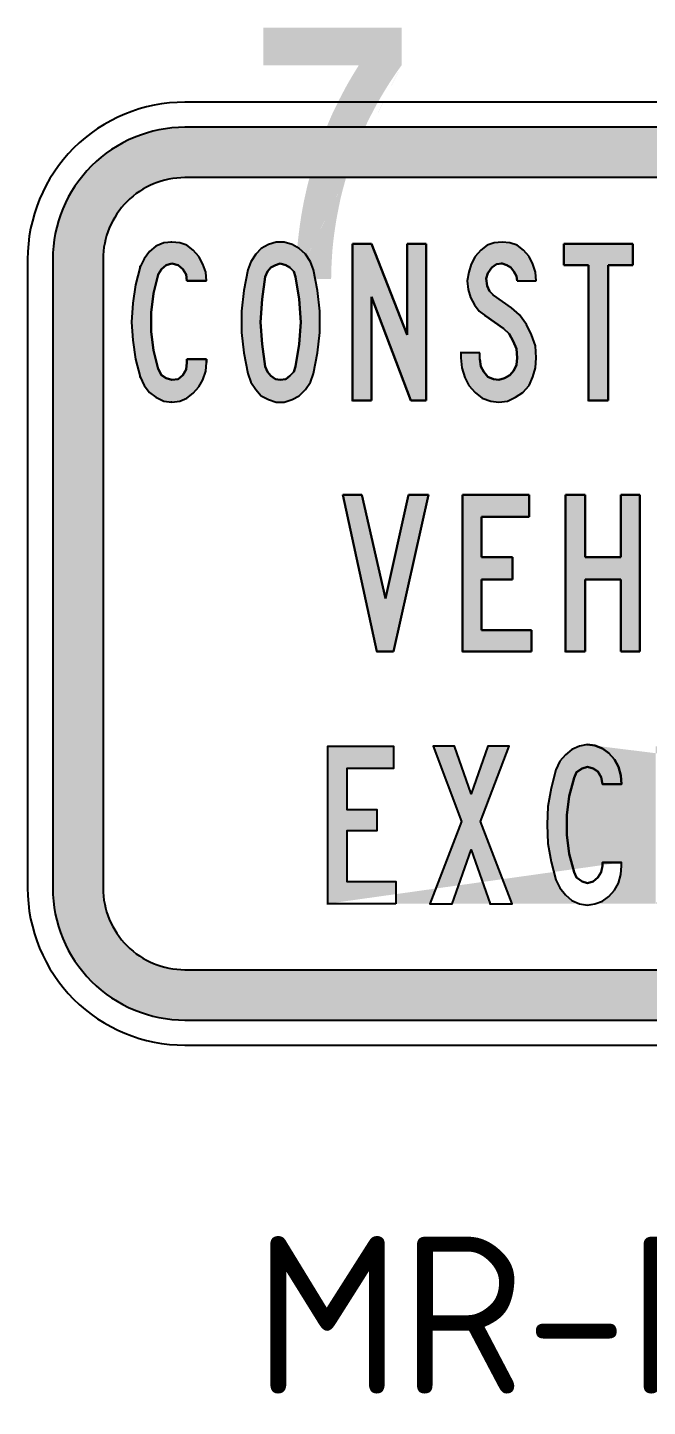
# Model space of a CAD drawing. Extents: x 156 to 1038, y -1303 to 235.
# Drawn here: x 156.4 to 195.8, y 146.8 to 234.6 of the extents above; entities that cross this region are included whole.
import ezdxf

# ---------------------------------------------------------------- set-up
doc = ezdxf.new("R2010")
doc.units = 0
doc.linetypes.add('CENTERX2', pattern=[101.6, 63.5, -12.7, 12.7, -12.7])
doc.layers.get('0').update_dxf_attribs({"linetype": 'CONTINUOUS'})
doc.layers.add('T25', color=1, linetype='CONTINUOUS')
doc.layers.add('TBLK25', color=1, linetype='CONTINUOUS')
doc.styles.add('ISO', font='iso3098b.shx')

msp = doc.modelspace()

# ---------------------------------------------------------------- hatches: boundary and pattern name
at = {"layer": 'T25', "linetype": 'CENTERX2'}
h = msp.add_hatch(color=256, dxfattribs=at)
edge = h.paths.add_edge_path(flags=16)
edge.add_line((166.381, 174.627), (236.381, 174.627))
edge.add_arc((236.381, 179.827), 5.2, 270, 360)
edge.add_line((241.581, 179.827), (241.581, 219.827))
edge.add_arc((236.381, 219.827), 5.2, 0, 90)
edge.add_line((236.381, 225.027), (166.381, 225.027))
edge.add_arc((166.381, 219.827), 5.2, 90, 180)
edge.add_line((161.181, 219.827), (161.181, 179.827))
edge.add_arc((166.381, 179.827), 5.2, 180, 270)
edge = h.paths.add_edge_path()
edge.add_line((166.381, 171.427), (236.381, 171.427))
edge.add_arc((236.381, 179.827), 8.4, 270, 360)
edge.add_line((244.781, 179.827), (244.781, 219.827))
edge.add_arc((236.381, 219.827), 8.4, 0, 90)
edge.add_line((236.381, 228.227), (166.381, 228.227))
edge.add_arc((166.381, 219.827), 8.4, 90, 180)
edge.add_line((157.981, 219.827), (157.981, 179.827))
edge.add_arc((166.381, 179.827), 8.4, 180, 270)
h = msp.add_hatch(color=256, dxfattribs=at)
h.paths.add_polyline_path([(164.238, 216.438), (164.389, 217.647), (164.691, 218.855), (164.892, 219.208), (165.194, 219.46), (165.547, 219.56), (165.95, 219.46), (166.252, 219.208), (166.453, 218.855), (166.504, 218.452), (167.763, 218.452), (167.712, 219.006), (167.511, 219.51), (167.259, 220.013), (166.907, 220.416), (166.504, 220.718), (166.05, 220.87), (165.547, 220.92), (165.043, 220.87), (164.54, 220.668), (164.137, 220.316), (163.784, 219.862), (163.533, 219.359), (163.231, 218.201), (163.079, 217.042), (162.979, 215.834), (163.079, 214.676), (163.231, 213.467), (163.533, 212.359), (163.784, 211.805), (164.137, 211.352), (164.54, 211.05), (165.043, 210.798), (165.547, 210.748), (166.05, 210.798), (166.504, 211), (166.907, 211.302), (167.259, 211.705), (167.511, 212.158), (167.712, 212.712), (167.763, 213.266), (167.763, 213.467), (167.712, 213.467), (166.504, 213.467), (166.504, 213.266), (166.453, 212.812), (166.252, 212.46), (165.95, 212.208), (165.547, 212.158), (165.194, 212.259), (164.892, 212.46), (164.691, 212.863), (164.389, 214.021), (164.238, 215.23)])
h.paths.add_polyline_path([(169.978, 215.179), (170.129, 213.87), (170.381, 212.561), (170.583, 212.007), (170.885, 211.554), (171.237, 211.151), (171.69, 210.899), (172.194, 210.748), (172.698, 210.748), (173.201, 210.899), (173.654, 211.151), (174.057, 211.554), (174.359, 212.007), (174.561, 212.561), (174.813, 213.87), (174.964, 215.179), (174.964, 216.539), (174.813, 217.848), (174.561, 219.157), (174.359, 219.661), (174.057, 220.165), (173.654, 220.517), (173.201, 220.769), (172.698, 220.92), (172.194, 220.92), (171.69, 220.769), (171.237, 220.517), (170.885, 220.165), (170.583, 219.661), (170.381, 219.157), (170.129, 217.848), (169.978, 216.539)])
h.paths.add_polyline_path([(171.187, 215.834), (171.288, 217.294), (171.489, 218.704), (171.64, 219.057), (171.842, 219.308), (172.144, 219.46), (172.446, 219.56), (172.798, 219.46), (173.05, 219.308), (173.302, 219.057), (173.403, 218.704), (173.654, 217.294), (173.755, 215.834), (173.654, 214.424), (173.403, 213.014), (173.302, 212.661), (173.05, 212.41), (172.798, 212.208), (172.446, 212.158), (172.144, 212.208), (171.842, 212.41), (171.64, 212.661), (171.489, 213.014), (171.288, 214.424)], flags=16)
h.paths.add_polyline_path([(178.237, 220.819), (177.028, 220.819), (177.028, 210.849), (178.237, 210.849), (178.237, 217.445), (180.755, 210.849), (181.711, 210.849), (181.711, 220.819), (180.503, 220.819), (180.503, 215.028)])
h.paths.add_polyline_path([(187.502, 213.568), (187.452, 213.115), (187.301, 212.762), (187.049, 212.46), (186.697, 212.259), (186.344, 212.158), (185.992, 212.208), (185.639, 212.359), (185.387, 212.661), (185.186, 213.014), (185.136, 213.467), (185.136, 213.87), (183.927, 213.87), (183.927, 213.568), (183.977, 212.913), (184.179, 212.309), (184.431, 211.805), (184.834, 211.352), (185.287, 211), (185.841, 210.798), (186.344, 210.748), (186.898, 210.798), (187.402, 211.05), (187.855, 211.352), (188.258, 211.805), (188.51, 212.359), (188.661, 212.913), (188.711, 213.568), (188.661, 214.323), (188.409, 215.028), (188.107, 215.683), (187.654, 216.287), (187.15, 216.74), (185.992, 217.546), (185.74, 217.798), (185.589, 218.15), (185.539, 218.603), (185.639, 218.956), (185.891, 219.308), (186.193, 219.51), (186.546, 219.56), (186.848, 219.46), (187.1, 219.308), (187.301, 219.057), (187.452, 218.755), (187.502, 218.452), (188.711, 218.452), (188.661, 219.006), (188.51, 219.51), (188.258, 220.013), (187.905, 220.416), (187.502, 220.718), (187.049, 220.87), (186.546, 220.92), (186.042, 220.87), (185.589, 220.718), (185.186, 220.416), (184.834, 220.013), (184.582, 219.51), (184.431, 219.006), (184.33, 218.452), (184.38, 217.899), (184.531, 217.395), (184.783, 216.942), (185.085, 216.539), (185.488, 216.237), (186.646, 215.431), (186.999, 215.079), (187.251, 214.625), (187.452, 214.122)])
h.paths.add_polyline_path([(193.293, 219.46), (194.855, 219.46), (194.855, 220.819), (190.474, 220.819), (190.474, 219.46), (192.035, 219.46), (192.035, 210.849), (193.293, 210.849)])
h.paths.add_polyline_path([(198.228, 215.23), (199.286, 215.23), (200.545, 210.849), (201.854, 210.849), (200.545, 215.431), (200.897, 215.683), (201.25, 216.035), (201.502, 216.438), (201.703, 217.042), (201.804, 217.697), (201.804, 218.402), (201.703, 219.006), (201.502, 219.661), (201.149, 220.114), (200.746, 220.517), (200.243, 220.769), (199.739, 220.819), (199.689, 220.819), (197.02, 220.819), (197.02, 210.849), (198.228, 210.849)])
h.paths.add_polyline_path([(198.228, 216.64), (198.228, 219.46), (199.739, 219.46), (200.041, 219.359), (200.243, 219.208), (200.444, 218.956), (200.595, 218.352), (200.595, 217.747), (200.444, 217.143), (200.243, 216.891), (200.041, 216.69), (199.739, 216.64)], flags=16)
h.paths.add_polyline_path([(204.271, 212.309), (204.573, 211.805), (204.926, 211.352), (205.429, 211), (205.933, 210.798), (206.487, 210.748), (206.991, 210.798), (207.544, 211), (207.998, 211.352), (208.401, 211.805), (208.703, 212.309), (208.854, 212.913), (208.904, 213.568), (208.904, 220.819), (207.696, 220.819), (207.696, 213.568), (207.645, 213.115), (207.444, 212.712), (207.192, 212.41), (206.839, 212.208), (206.487, 212.158), (206.084, 212.208), (205.732, 212.41), (205.48, 212.712), (205.329, 213.115), (205.228, 213.568), (205.228, 220.819), (204.019, 220.819), (204.019, 213.568), (204.07, 212.913)])
h.paths.add_polyline_path([(211.724, 212.359), (211.976, 211.805), (212.278, 211.352), (212.731, 211.05), (213.184, 210.798), (213.738, 210.748), (214.192, 210.798), (214.695, 211), (215.098, 211.302), (215.45, 211.705), (215.702, 212.158), (215.853, 212.712), (215.904, 213.266), (215.904, 213.467), (215.853, 213.467), (214.695, 213.467), (214.695, 213.266), (214.594, 212.812), (214.393, 212.46), (214.091, 212.208), (213.738, 212.158), (213.335, 212.259), (213.033, 212.46), (212.832, 212.863), (212.58, 214.021), (212.429, 215.23), (212.429, 216.438), (212.58, 217.647), (212.832, 218.855), (213.033, 219.208), (213.335, 219.46), (213.738, 219.56), (214.091, 219.46), (214.393, 219.208), (214.594, 218.855), (214.695, 218.452), (215.904, 218.452), (215.853, 219.006), (215.702, 219.51), (215.45, 220.013), (215.098, 220.416), (214.695, 220.718), (214.192, 220.87), (213.738, 220.92), (213.184, 220.87), (212.731, 220.668), (212.278, 220.316), (211.976, 219.862), (211.724, 219.359), (211.422, 218.201), (211.221, 217.042), (211.17, 215.834), (211.221, 214.676), (211.422, 213.467)])
h.paths.add_polyline_path([(220.889, 219.46), (222.45, 219.46), (222.45, 220.819), (218.119, 220.819), (218.119, 219.46), (219.68, 219.46), (219.68, 210.849), (220.889, 210.849)])
h.paths.add_polyline_path([(224.666, 210.849), (225.874, 210.849), (225.874, 220.819), (224.666, 220.819)])
h.paths.add_polyline_path([(228.09, 215.179), (228.241, 213.87), (228.493, 212.561), (228.694, 212.007), (228.996, 211.554), (229.399, 211.151), (229.853, 210.899), (230.356, 210.748), (230.86, 210.748), (231.363, 210.899), (231.816, 211.151), (232.169, 211.554), (232.471, 212.007), (232.672, 212.561), (232.975, 213.87), (233.075, 215.179), (233.075, 216.539), (232.975, 217.848), (232.672, 219.157), (232.471, 219.661), (232.169, 220.165), (231.816, 220.517), (231.363, 220.769), (230.86, 220.92), (230.356, 220.92), (229.853, 220.769), (229.399, 220.517), (228.996, 220.165), (228.694, 219.661), (228.493, 219.157), (228.241, 217.848), (228.09, 216.539)])
h.paths.add_polyline_path([(229.299, 215.834), (229.399, 217.294), (229.651, 218.704), (229.752, 219.057), (230.004, 219.308), (230.255, 219.46), (230.608, 219.56), (230.91, 219.46), (231.212, 219.308), (231.414, 219.057), (231.565, 218.704), (231.816, 217.294), (231.867, 215.834), (231.816, 214.424), (231.565, 213.014), (231.414, 212.661), (231.212, 212.41), (230.91, 212.208), (230.608, 212.158), (230.255, 212.208), (230.004, 212.41), (229.752, 212.661), (229.651, 213.014), (229.399, 214.424)], flags=16)
h.paths.add_polyline_path([(236.349, 217.445), (238.917, 210.849), (239.874, 210.849), (239.874, 220.819), (238.665, 220.819), (238.665, 215.028), (236.349, 220.819), (235.14, 220.819), (235.14, 210.849), (236.349, 210.849)])
h = msp.add_hatch(color=256, dxfattribs=at)
h.paths.add_polyline_path([(179.143, 198.248), (177.633, 204.845), (176.424, 204.845), (178.589, 194.874), (179.647, 194.874), (181.863, 204.845), (180.604, 204.845)])
h.paths.add_polyline_path([(184.028, 194.874), (188.409, 194.874), (188.409, 196.234), (185.236, 196.234), (185.236, 199.457), (187.2, 199.457), (187.2, 200.866), (185.236, 200.866), (185.236, 203.435), (188.258, 203.435), (188.258, 204.845), (184.028, 204.845)])
h.paths.add_polyline_path([(191.833, 199.457), (194.099, 199.457), (194.099, 194.874), (195.308, 194.874), (195.308, 204.845), (194.099, 204.845), (194.099, 200.866), (191.833, 200.866), (191.833, 204.845), (190.574, 204.845), (190.574, 194.874), (191.833, 194.874)])
h.paths.add_polyline_path([(198.732, 204.845), (197.523, 204.845), (197.523, 194.874), (198.732, 194.874)])
h.paths.add_polyline_path([(201.048, 198.651), (201.25, 197.493), (201.552, 196.334), (201.753, 195.831), (202.106, 195.378), (202.559, 195.025), (203.012, 194.824), (203.566, 194.773), (204.019, 194.824), (204.473, 194.975), (204.926, 195.277), (205.278, 195.68), (205.53, 196.183), (205.681, 196.687), (205.732, 197.241), (205.732, 197.442), (205.681, 197.442), (204.523, 197.442), (204.523, 197.241), (204.422, 196.838), (204.221, 196.485), (203.919, 196.234), (203.566, 196.133), (203.163, 196.234), (202.861, 196.485), (202.66, 196.838), (202.358, 198.047), (202.257, 199.255), (202.257, 200.464), (202.358, 201.672), (202.66, 202.83), (202.861, 203.233), (203.163, 203.485), (203.566, 203.535), (203.919, 203.485), (204.221, 203.233), (204.422, 202.881), (204.523, 202.428), (205.732, 202.428), (205.681, 203.032), (205.53, 203.535), (205.278, 203.989), (204.926, 204.391), (204.473, 204.694), (204.019, 204.895), (203.566, 204.945), (203.012, 204.895), (202.559, 204.694), (202.106, 204.341), (201.753, 203.888), (201.552, 203.334), (201.25, 202.226), (201.048, 201.018), (200.998, 199.859)])
h.paths.add_polyline_path([(207.897, 194.874), (212.278, 194.874), (212.278, 196.234), (209.156, 196.234), (209.156, 204.845), (207.897, 204.845)])
h.paths.add_polyline_path([(215.702, 199.457), (217.616, 199.457), (217.616, 200.866), (215.702, 200.866), (215.702, 203.435), (218.673, 203.435), (218.673, 204.845), (214.494, 204.845), (214.494, 194.874), (218.875, 194.874), (218.875, 196.234), (215.702, 196.234)])
h.paths.add_polyline_path([(223.155, 201.571), (222.853, 201.823), (222.702, 202.176), (222.651, 202.579), (222.803, 202.981), (223.004, 203.284), (223.306, 203.485), (223.659, 203.535), (223.961, 203.485), (224.213, 203.334), (224.414, 203.082), (224.565, 202.78), (224.615, 202.428), (225.874, 202.428), (225.824, 203.032), (225.623, 203.535), (225.371, 203.989), (225.018, 204.391), (224.615, 204.694), (224.162, 204.895), (223.659, 204.945), (223.205, 204.895), (222.702, 204.694), (222.299, 204.391), (221.947, 203.989), (221.695, 203.535), (221.544, 203.032), (221.493, 202.428), (221.544, 201.924), (221.695, 201.42), (221.896, 200.967), (222.249, 200.564), (222.601, 200.262), (223.759, 199.457), (224.112, 199.104), (224.414, 198.651), (224.565, 198.097), (224.615, 197.543), (224.565, 197.14), (224.414, 196.788), (224.162, 196.435), (223.86, 196.234), (223.508, 196.133), (223.105, 196.183), (222.803, 196.385), (222.5, 196.637), (222.349, 197.039), (222.249, 197.442), (222.249, 197.845), (221.04, 197.845), (221.04, 197.543), (221.09, 196.939), (221.292, 196.334), (221.594, 195.78), (221.947, 195.378), (222.45, 195.025), (222.954, 194.824), (223.508, 194.773), (224.011, 194.824), (224.565, 195.025), (225.018, 195.378), (225.371, 195.831), (225.673, 196.334), (225.824, 196.939), (225.874, 197.543), (225.774, 198.298), (225.572, 199.054), (225.22, 199.708), (224.817, 200.262), (224.263, 200.766)])
h = msp.add_hatch(color=256, dxfattribs=at)
h.paths.add_polyline_path([(190.67, 183.208), (190.67, 184.467), (190.821, 185.676), (191.124, 186.834), (191.275, 187.187), (191.627, 187.438), (191.98, 187.539), (192.332, 187.438), (192.634, 187.237), (192.836, 186.885), (192.936, 186.431), (194.145, 186.431), (194.095, 186.985), (193.944, 187.539), (193.692, 187.992), (193.339, 188.395), (192.936, 188.697), (192.433, 188.899), (191.98, 188.949), (191.476, 188.848), (190.973, 188.647), (190.57, 188.294), (190.217, 187.892), (189.965, 187.338), (189.663, 186.18), (189.462, 185.021), (189.411, 183.863), (189.462, 182.655), (189.663, 181.496), (189.965, 180.338), (190.217, 179.835), (190.57, 179.381), (190.973, 179.029), (191.476, 178.827), (191.98, 178.727), (192.433, 178.827), (192.936, 178.978), (193.339, 179.281), (193.692, 179.683), (193.944, 180.137), (194.095, 180.691), (194.145, 181.245), (194.145, 181.446), (194.095, 181.446), (192.936, 181.446), (192.936, 181.245), (192.836, 180.842), (192.634, 180.489), (192.332, 180.237), (191.98, 180.137), (191.627, 180.237), (191.275, 180.489), (191.124, 180.842), (190.821, 182)])
h.paths.add_polyline_path([(179.793, 178.827), (175.463, 178.827), (175.463, 188.848), (179.642, 188.848), (179.642, 187.438), (176.671, 187.438), (176.671, 184.82), (178.585, 184.82), (178.585, 183.46), (176.671, 183.46), (176.671, 180.237), (179.793, 180.237)], flags=17)
h.paths.add_polyline_path([(196.31, 178.827), (196.31, 188.848), (200.49, 188.848), (200.49, 187.438), (197.519, 187.438), (197.519, 184.82), (199.432, 184.82), (199.432, 183.46), (197.519, 183.46), (197.519, 180.237), (200.641, 180.237), (200.641, 178.827)], flags=17)
h.paths.add_polyline_path([(219.092, 184.82), (217.179, 184.82), (217.179, 187.438), (220.15, 187.438), (220.15, 188.848), (215.97, 188.848), (215.97, 178.827), (220.301, 178.827), (220.301, 180.237), (217.179, 180.237), (217.179, 183.46), (219.092, 183.46)])
h.paths.add_polyline_path([(222.42, 178.833), (224.553, 178.833), (224.9, 178.861), (225.239, 178.961), (225.569, 179.117), (225.861, 179.328), (226.127, 179.593), (226.356, 179.904), (226.548, 180.261), (226.676, 180.636), (226.877, 181.423), (227.014, 182.219), (227.106, 183.025), (227.133, 183.839), (227.106, 184.654), (227.014, 185.468), (226.877, 186.264), (226.676, 187.051), (226.548, 187.427), (226.356, 187.774), (226.127, 188.086), (225.861, 188.351), (225.569, 188.571), (225.239, 188.726), (224.9, 188.818), (224.553, 188.854), (222.42, 188.854)])
h.paths.add_polyline_path([(223.619, 180.234), (224.553, 180.234), (224.781, 180.261), (224.992, 180.353), (225.193, 180.49), (225.358, 180.673), (225.486, 180.892), (225.578, 181.14), (225.733, 181.899), (225.843, 182.668), (225.889, 183.455), (225.889, 184.233), (225.843, 185.011), (225.733, 185.789), (225.578, 186.548), (225.486, 186.795), (225.358, 187.015), (225.193, 187.198), (224.992, 187.335), (224.781, 187.418), (224.553, 187.454), (223.619, 187.454)], flags=16)
h.paths.add_polyline_path([(185.786, 178.827), (187.196, 178.827), (185.182, 184.065), (186.994, 188.848), (185.635, 188.848), (184.577, 185.827), (183.52, 188.848), (182.16, 188.848), (183.973, 184.065), (181.959, 178.827), (183.369, 178.827), (184.577, 182.252)], flags=17)
h.paths.add_polyline_path([(207.238, 184.417), (206.936, 183.964), (206.533, 183.561), (206.029, 183.309), (205.526, 183.259), (204.065, 183.259), (204.065, 178.827), (202.806, 178.827), (202.806, 188.848), (205.526, 188.848), (206.029, 188.748), (206.533, 188.496), (206.936, 188.143), (207.238, 187.64), (207.49, 187.036), (207.59, 186.381), (207.59, 185.726), (207.49, 185.072)])
h.paths.add_polyline_path([(205.526, 188.848), (205.475, 188.848)], flags=17)
h.paths.add_polyline_path([(206.231, 185.122), (206.029, 184.87), (205.777, 184.719), (205.526, 184.618), (204.065, 184.618), (204.065, 187.438), (205.526, 187.438), (205.777, 187.388), (206.029, 187.187), (206.231, 186.935), (206.382, 186.331), (206.382, 185.726)], flags=16)
h.paths.add_polyline_path([(205.475, 187.438), (205.526, 187.438)], flags=0)
h.paths.add_polyline_path([(211.266, 178.827), (211.266, 187.438), (209.705, 187.438), (209.705, 188.848), (214.036, 188.848), (214.036, 187.438), (212.475, 187.438), (212.475, 178.827)])
edge = h.paths.add_edge_path()
edge.add_line((175.463, 178.827), (175.412, 178.827))
edge.add_line((196.31, 178.827), (196.26, 178.827))
edge.add_line((207.238, 187.64), (207.187, 187.64))
edge.add_line((202.806, 178.827), (202.756, 178.827))
edge.add_line((206.231, 186.935), (206.18, 186.935))
edge.add_line((204.065, 187.438), (204.015, 187.438))
edge.add_line((191.929, 188.949), (191.98, 188.949))
edge.add_line((191.98, 188.949), (192.433, 188.899))
edge.add_line((192.433, 188.899), (192.936, 188.697))
edge.add_line((192.936, 188.697), (193.339, 188.395))
edge.add_line((193.339, 188.395), (193.692, 187.992))
edge.add_line((193.692, 187.992), (193.944, 187.539))
edge.add_line((193.944, 187.539), (194.095, 186.985))
edge.add_line((194.095, 186.985), (194.145, 186.431))
edge.add_line((194.145, 186.431), (192.936, 186.431))
edge.add_line((192.936, 186.431), (192.836, 186.885))
edge.add_line((192.836, 186.885), (192.634, 187.237))
edge.add_line((192.634, 187.237), (192.332, 187.438))
edge.add_line((192.332, 187.438), (191.98, 187.539))
edge.add_line((191.98, 187.539), (191.627, 187.438))
edge.add_line((191.627, 187.438), (191.275, 187.187))
edge.add_line((191.275, 187.187), (191.124, 186.834))
edge.add_line((191.124, 186.834), (190.821, 185.676))
edge.add_line((190.821, 185.676), (190.67, 184.467))
edge.add_line((190.67, 184.467), (190.67, 183.208))
edge.add_line((190.67, 183.208), (190.821, 182))
edge.add_line((190.821, 182), (191.124, 180.842))
edge.add_line((191.124, 180.842), (191.275, 180.489))
edge.add_line((191.275, 180.489), (191.627, 180.237))
edge.add_line((191.627, 180.237), (191.98, 180.137))
edge.add_line((191.98, 180.137), (192.332, 180.237))
edge.add_line((192.332, 180.237), (192.634, 180.489))
edge.add_line((192.634, 180.489), (192.836, 180.842))
edge.add_line((192.836, 180.842), (192.936, 181.245))
edge.add_line((192.936, 181.245), (192.936, 181.446))
edge.add_line((192.936, 181.446), (194.145, 181.446))
edge.add_line((194.145, 181.446), (194.095, 181.446))
h.paths.add_polyline_path([(197.933, 151.34), (204.84, 151.34), (204.84, 146.84), (197.933, 146.84)], flags=9)
at = {"layer": 'TBLK25', "linetype": 'CENTERX2'}
h = msp.add_hatch(color=256, dxfattribs=at)
h.paths.add_polyline_path([(175.679, 218.574), (175.672, 218.574)], flags=16)
edge = h.paths.add_edge_path()
edge.add_line((175.685, 219.042), (175.679, 218.574))
edge.add_line((173.44, 218.574), (175.679, 218.574))
edge.add_line((173.44, 218.574), (173.447, 219.068))
edge.add_line((173.447, 219.068), (173.466, 219.563))
edge.add_line((173.466, 219.563), (173.492, 220.057))
edge.add_line((173.492, 220.057), (173.525, 220.552))
edge.add_line((173.525, 220.552), (173.571, 221.046))
edge.add_line((173.571, 221.046), (173.629, 221.534))
edge.add_line((173.629, 221.534), (173.694, 222.029))
edge.add_line((173.694, 222.029), (173.766, 222.517))
edge.add_line((173.766, 222.517), (173.85, 223.005))
edge.add_line((173.85, 223.005), (173.941, 223.493))
edge.add_line((173.941, 223.493), (174.046, 223.974))
edge.add_line((174.046, 223.974), (174.156, 224.462))
edge.add_line((174.156, 224.462), (174.28, 224.937))
edge.add_line((174.28, 224.937), (174.41, 225.419))
edge.add_line((174.41, 225.419), (174.547, 225.894))
edge.add_line((174.547, 225.894), (174.696, 226.369))
edge.add_line((174.696, 226.369), (174.852, 226.837))
edge.add_line((174.852, 226.837), (175.021, 227.299))
edge.add_line((175.021, 227.299), (175.197, 227.761))
edge.add_line((175.197, 227.761), (175.386, 228.223))
edge.add_line((175.386, 228.223), (175.575, 228.678))
edge.add_line((175.575, 228.678), (175.776, 229.134))
edge.add_line((175.776, 229.134), (175.991, 229.576))
edge.add_line((175.991, 229.576), (176.212, 230.025))
edge.add_line((176.212, 230.025), (176.44, 230.461))
edge.add_line((176.44, 230.461), (176.674, 230.897))
edge.add_line((176.674, 230.897), (176.921, 231.327))
edge.add_line((176.921, 231.327), (177.175, 231.749))
edge.add_line((177.175, 231.749), (177.435, 232.172))
edge.add_line((177.435, 232.172), (171.365, 232.172))
edge.add_line((171.365, 232.172), (171.365, 234.573))
edge.add_line((171.365, 234.573), (180.155, 234.573))
edge.add_line((180.155, 234.573), (180.155, 232.172))
edge.add_line((180.155, 232.172), (179.882, 231.789))
edge.add_line((179.882, 231.789), (179.622, 231.405))
edge.add_line((179.622, 231.405), (179.361, 231.008))
edge.add_line((179.361, 231.008), (179.114, 230.611))
edge.add_line((179.114, 230.611), (178.873, 230.207))
edge.add_line((178.873, 230.207), (178.639, 229.804))
edge.add_line((178.639, 229.804), (178.411, 229.388))
edge.add_line((178.411, 229.388), (178.197, 228.971))
edge.add_line((178.197, 228.971), (177.988, 228.555))
edge.add_line((177.988, 228.555), (177.787, 228.125))
edge.add_line((177.787, 228.125), (177.598, 227.696))
edge.add_line((177.598, 227.696), (177.416, 227.267))
edge.add_line((177.416, 227.267), (177.24, 226.831))
edge.add_line((177.24, 226.831), (177.078, 226.388))
edge.add_line((177.078, 226.388), (176.921, 225.946))
edge.add_line((176.921, 225.946), (176.778, 225.503))
edge.add_line((176.778, 225.503), (176.635, 225.054))
edge.add_line((176.635, 225.054), (176.511, 224.599))
edge.add_line((176.511, 224.599), (176.388, 224.15))
edge.add_line((176.388, 224.15), (176.277, 223.694))
edge.add_line((176.277, 223.694), (176.18, 223.232))
edge.add_line((176.18, 223.232), (176.089, 222.771))
edge.add_line((176.089, 222.771), (176.004, 222.309))
edge.add_line((176.004, 222.309), (175.932, 221.847))
edge.add_line((175.932, 221.847), (175.867, 221.385))
edge.add_line((175.867, 221.385), (175.809, 220.916))
edge.add_line((175.809, 220.916), (175.763, 220.448))
edge.add_line((175.763, 220.448), (175.731, 219.979))
edge.add_line((175.731, 219.979), (175.705, 219.511))
edge.add_line((175.705, 219.511), (175.685, 219.042))
edge = h.paths.add_edge_path(flags=16)
edge.add_line((180.155, 232.172), (180.149, 232.172))
edge.add_line((173.44, 218.574), (173.434, 218.574))

# ---------------------------------------------------------------- linework, layer by layer
at = {"color": 1}
for p, q in [((164.137, 220.316), (163.784, 219.862)), ((164.54, 220.668), (164.137, 220.316)), ((165.043, 220.87), (164.54, 220.668)), ((165.547, 220.92), (165.043, 220.87)), ((165.547, 220.92), (165.497, 220.92)), ((166.05, 220.87), (165.547, 220.92)), ((166.504, 220.718), (166.05, 220.87)), ((166.907, 220.416), (166.504, 220.718)), ((167.259, 220.013), (166.907, 220.416)), ((171.237, 220.517), (170.885, 220.165)), ((171.69, 220.769), (171.237, 220.517)), ((172.194, 220.92), (171.69, 220.769)), ((172.698, 220.92), (172.194, 220.92)), ((173.201, 220.769), (172.698, 220.92)), ((173.654, 220.517), (173.201, 220.769)), ((174.057, 220.165), (173.654, 220.517)), ((177.028, 210.849), (177.028, 220.819)), ((177.028, 220.819), (178.237, 220.819)), ((178.237, 220.819), (180.503, 215.028)), ((180.503, 215.028), (180.503, 220.819)), ((180.503, 220.819), (181.711, 220.819)), ((181.711, 220.819), (181.711, 210.849)), ((185.186, 220.416), (184.834, 220.013)), ((185.589, 220.718), (185.186, 220.416)), ((186.042, 220.87), (185.589, 220.718)), ((186.546, 220.92), (186.042, 220.87)), ((187.049, 220.87), (186.546, 220.92)), ((187.502, 220.718), (187.049, 220.87)), ((187.905, 220.416), (187.502, 220.718)), ((188.258, 220.013), (187.905, 220.416)), ((190.474, 219.46), (190.474, 220.819)), ((190.474, 220.819), (194.855, 220.819)), ((194.855, 220.819), (194.855, 219.46)), ((163.533, 219.359), (163.231, 218.201)), ((163.533, 219.359), (163.482, 219.359)), ((163.784, 219.862), (163.533, 219.359)), ((165.194, 219.46), (164.892, 219.208)), ((165.547, 219.56), (165.194, 219.46)), ((165.95, 219.46), (165.547, 219.56)), ((166.252, 219.208), (165.95, 219.46)), ((167.511, 219.51), (167.259, 220.013)), ((167.712, 219.006), (167.511, 219.51)), ((170.583, 219.661), (170.381, 219.157)), ((170.885, 220.165), (170.583, 219.661)), ((172.144, 219.46), (171.842, 219.308)), ((172.446, 219.56), (172.144, 219.46)), ((172.798, 219.46), (172.446, 219.56)), ((173.05, 219.308), (172.798, 219.46)), ((174.359, 219.661), (174.057, 220.165)), ((174.561, 219.157), (174.359, 219.661)), ((184.582, 219.51), (184.431, 219.006)), ((184.834, 220.013), (184.582, 219.51)), ((186.193, 219.51), (185.891, 219.308)), ((186.546, 219.56), (186.193, 219.51)), ((186.546, 219.56), (186.495, 219.56)), ((186.848, 219.46), (186.546, 219.56)), ((187.1, 219.308), (186.848, 219.46)), ((188.51, 219.51), (188.258, 220.013)), ((188.661, 219.006), (188.51, 219.51)), ((192.035, 219.46), (190.474, 219.46)), ((192.035, 210.849), (192.035, 219.46)), ((194.855, 219.46), (193.293, 219.46)), ((193.293, 219.46), (193.293, 210.849)), ((164.691, 218.855), (164.389, 217.647)), ((164.892, 219.208), (164.691, 218.855)), ((166.453, 218.855), (166.252, 219.208)), ((166.504, 218.452), (166.453, 218.855)), ((167.763, 218.452), (167.712, 219.006)), ((170.381, 219.157), (170.129, 217.848)), ((171.489, 218.704), (171.288, 217.294)), ((171.64, 219.057), (171.489, 218.704)), ((171.842, 219.308), (171.64, 219.057)), ((173.302, 219.057), (173.05, 219.308)), ((173.403, 218.704), (173.302, 219.057)), ((173.654, 217.294), (173.403, 218.704)), ((174.813, 217.848), (174.561, 219.157)), ((184.431, 219.006), (184.33, 218.452)), ((185.639, 218.956), (185.539, 218.603)), ((185.539, 218.603), (185.589, 218.15)), ((185.891, 219.308), (185.639, 218.956)), ((187.301, 219.057), (187.1, 219.308)), ((187.452, 218.755), (187.301, 219.057)), ((187.502, 218.452), (187.452, 218.755)), ((188.711, 218.452), (188.661, 219.006)), ((163.231, 218.201), (163.079, 217.042)), ((164.389, 217.647), (164.238, 216.438)), ((167.763, 218.452), (166.504, 218.452)), ((170.129, 217.848), (169.978, 216.539)), ((174.964, 216.539), (174.813, 217.848)), ((184.33, 218.452), (184.38, 217.899)), ((184.38, 217.899), (184.531, 217.395)), ((185.589, 218.15), (185.74, 217.798)), ((185.74, 217.798), (185.992, 217.546)), ((187.502, 218.452), (188.711, 218.452)), ((163.079, 217.042), (162.979, 215.834)), ((171.288, 217.294), (171.187, 215.834)), ((173.755, 215.834), (173.654, 217.294)), ((180.755, 210.849), (178.237, 217.445)), ((178.237, 217.445), (178.237, 210.849)), ((184.531, 217.395), (184.783, 216.942)), ((184.783, 216.942), (185.085, 216.539)), ((185.992, 217.546), (185.941, 217.546)), ((185.992, 217.546), (185.941, 217.546)), ((187.15, 216.74), (185.992, 217.546)), ((187.654, 216.287), (187.15, 216.74)), ((162.979, 215.834), (163.079, 214.676)), ((164.238, 216.438), (164.238, 215.23)), ((169.978, 216.539), (169.978, 215.179)), ((171.187, 215.834), (171.288, 214.424)), ((173.654, 214.424), (173.755, 215.834)), ((174.964, 215.179), (174.964, 216.539)), ((185.085, 216.539), (185.488, 216.237)), ((185.488, 216.237), (185.438, 216.237)), ((185.488, 216.237), (185.438, 216.237)), ((186.646, 215.431), (185.488, 216.237)), ((188.107, 215.683), (187.654, 216.287)), ((164.238, 215.23), (164.389, 214.021)), ((169.978, 215.179), (170.129, 213.87)), ((174.813, 213.87), (174.964, 215.179)), ((186.646, 215.431), (186.596, 215.431)), ((186.999, 215.079), (186.646, 215.431)), ((187.251, 214.625), (186.999, 215.079)), ((188.409, 215.028), (188.107, 215.683)), ((188.661, 214.323), (188.409, 215.028)), ((163.079, 214.676), (163.231, 213.467)), ((171.288, 214.424), (171.489, 213.014)), ((173.403, 213.014), (173.654, 214.424)), ((187.452, 214.122), (187.251, 214.625)), ((187.502, 213.568), (187.452, 214.122)), ((188.711, 213.568), (188.661, 214.323)), ((163.231, 213.467), (163.533, 212.359)), ((164.389, 214.021), (164.691, 212.863)), ((166.453, 212.812), (166.504, 213.266)), ((166.504, 213.266), (166.504, 213.467)), ((166.504, 213.467), (167.763, 213.467)), ((167.763, 213.467), (167.712, 213.467)), ((167.763, 213.266), (167.712, 213.266)), ((167.712, 212.712), (167.763, 213.266)), ((167.763, 213.266), (167.712, 213.266)), ((167.763, 213.467), (167.763, 213.266)), ((170.129, 213.87), (170.381, 212.561)), ((174.561, 212.561), (174.813, 213.87)), ((183.927, 213.87), (183.877, 213.87)), ((183.927, 213.87), (183.927, 213.568)), ((185.136, 213.87), (183.927, 213.87)), ((183.927, 213.568), (183.977, 212.913)), ((185.136, 213.467), (185.136, 213.87)), ((185.136, 213.467), (185.186, 213.014)), ((187.452, 213.115), (187.502, 213.568)), ((187.502, 213.568), (187.452, 213.568)), ((188.661, 212.913), (188.711, 213.568)), ((163.533, 212.359), (163.482, 212.359)), ((163.533, 212.359), (163.784, 211.805)), ((164.691, 212.863), (164.892, 212.46)), ((164.892, 212.46), (165.194, 212.259)), ((165.95, 212.208), (166.252, 212.46)), ((166.252, 212.46), (166.453, 212.812)), ((167.511, 212.158), (167.712, 212.712)), ((170.381, 212.561), (170.583, 212.007)), ((171.489, 213.014), (171.64, 212.661)), ((171.64, 212.661), (171.842, 212.41)), ((171.842, 212.41), (172.144, 212.208)), ((172.798, 212.208), (173.05, 212.41)), ((173.05, 212.41), (173.302, 212.661)), ((173.302, 212.661), (173.403, 213.014)), ((173.403, 213.014), (173.352, 213.014)), ((174.359, 212.007), (174.561, 212.561)), ((174.561, 212.561), (174.51, 212.561)), ((183.977, 212.913), (184.179, 212.309)), ((185.186, 213.014), (185.387, 212.661)), ((185.387, 212.661), (185.639, 212.359)), ((185.639, 212.359), (185.992, 212.208)), ((186.697, 212.259), (187.049, 212.46)), ((187.049, 212.46), (187.301, 212.762)), ((187.301, 212.762), (187.452, 213.115)), ((188.258, 211.805), (188.51, 212.359)), ((188.51, 212.359), (188.661, 212.913)), ((163.784, 211.805), (164.137, 211.352)), ((165.194, 212.259), (165.547, 212.158)), ((165.547, 212.158), (165.95, 212.208)), ((166.907, 211.302), (167.259, 211.705)), ((167.259, 211.705), (167.511, 212.158)), ((170.583, 212.007), (170.885, 211.554)), ((170.885, 211.554), (171.237, 211.151)), ((172.144, 212.208), (172.446, 212.158)), ((172.446, 212.158), (172.798, 212.208)), ((173.654, 211.151), (174.057, 211.554)), ((174.057, 211.554), (174.359, 212.007)), ((184.179, 212.309), (184.431, 211.805)), ((184.431, 211.805), (184.834, 211.352)), ((185.992, 212.208), (186.344, 212.158)), ((186.344, 212.158), (186.294, 212.158)), ((186.344, 212.158), (186.697, 212.259)), ((187.855, 211.352), (188.258, 211.805)), ((164.137, 211.352), (164.54, 211.05)), ((164.54, 211.05), (165.043, 210.798)), ((165.043, 210.798), (165.547, 210.748)), ((165.547, 210.748), (165.497, 210.748)), ((165.547, 210.748), (166.05, 210.798)), ((166.05, 210.798), (166.504, 211)), ((166.504, 211), (166.907, 211.302)), ((171.237, 211.151), (171.69, 210.899)), ((171.69, 210.899), (172.194, 210.748)), ((172.194, 210.748), (172.698, 210.748)), ((172.698, 210.748), (173.201, 210.899)), ((173.201, 210.899), (173.654, 211.151)), ((177.028, 210.849), (176.978, 210.849)), ((178.237, 210.849), (177.028, 210.849)), ((181.711, 210.849), (180.755, 210.849)), ((184.834, 211.352), (185.287, 211)), ((185.287, 211), (185.841, 210.798)), ((185.841, 210.798), (186.344, 210.748)), ((186.344, 210.748), (186.898, 210.798)), ((186.898, 210.798), (187.402, 211.05)), ((187.402, 211.05), (187.855, 211.352)), ((192.035, 210.849), (191.984, 210.849)), ((193.293, 210.849), (192.035, 210.849)), ((178.589, 194.874), (176.424, 204.845)), ((176.424, 204.845), (177.633, 204.845)), ((177.633, 204.845), (179.143, 198.248)), ((179.143, 198.248), (180.604, 204.845)), ((181.863, 204.845), (179.647, 194.874)), ((180.604, 204.845), (181.863, 204.845)), ((184.028, 194.874), (184.028, 204.845)), ((184.028, 204.845), (188.258, 204.845)), ((188.258, 204.845), (188.258, 203.435)), ((190.574, 194.874), (190.574, 204.845)), ((190.574, 204.845), (191.833, 204.845)), ((191.833, 204.845), (191.833, 200.866)), ((194.099, 200.866), (194.099, 204.845)), ((194.099, 204.845), (195.308, 204.845)), ((195.308, 204.845), (195.308, 194.874)), ((188.258, 203.435), (185.236, 203.435)), ((185.236, 203.435), (185.236, 200.866)), ((185.236, 200.866), (187.2, 200.866)), ((187.2, 200.866), (187.2, 199.457)), ((191.833, 200.866), (194.099, 200.866)), ((187.2, 199.457), (185.236, 199.457)), ((185.236, 199.457), (185.236, 196.234)), ((194.099, 199.457), (191.833, 199.457)), ((191.833, 199.457), (191.833, 194.874)), ((194.099, 194.874), (194.099, 199.457)), ((185.236, 196.234), (188.409, 196.234)), ((188.409, 196.234), (188.409, 194.874)), ((178.589, 194.874), (178.539, 194.874)), ((179.647, 194.874), (178.589, 194.874)), ((184.028, 194.874), (183.977, 194.874)), ((188.409, 194.874), (184.028, 194.874)), ((190.574, 194.874), (190.524, 194.874)), ((191.833, 194.874), (190.574, 194.874)), ((195.308, 194.874), (194.099, 194.874)), ((175.463, 178.827), (175.412, 178.827))]:
    msp.add_line(p, q, dxfattribs=at)
msp.add_lwpolyline([(179.793, 178.827), (175.463, 178.827), (175.463, 188.848), (179.642, 188.848), (179.642, 187.438), (176.671, 187.438), (176.671, 184.82), (178.585, 184.82), (178.585, 183.46), (176.671, 183.46), (176.671, 180.237), (179.793, 180.237)], close=True, dxfattribs=at)
for points in [[(185.786, 178.827), (187.196, 178.827), (185.182, 184.065), (186.994, 188.848), (185.635, 188.848), (184.577, 185.827), (183.52, 188.848), (182.16, 188.848), (183.973, 184.065), (181.959, 178.827), (183.369, 178.827), (184.577, 182.252), (185.786, 178.827), (185.735, 178.827)], [(191.929, 188.949), (191.98, 188.949), (192.433, 188.899), (192.936, 188.697), (193.339, 188.395), (193.692, 187.992), (193.944, 187.539), (194.095, 186.985), (194.145, 186.431), (192.936, 186.431), (192.836, 186.885), (192.634, 187.237), (192.332, 187.438), (191.98, 187.539), (191.627, 187.438), (191.275, 187.187), (191.124, 186.834), (190.821, 185.676), (190.67, 184.467), (190.67, 183.208), (190.821, 182), (191.124, 180.842), (191.275, 180.489), (191.627, 180.237), (191.98, 180.137), (192.332, 180.237), (192.634, 180.489), (192.836, 180.842), (192.936, 181.245), (192.936, 181.446), (194.145, 181.446), (194.095, 181.446)]]:
    msp.add_lwpolyline(points, dxfattribs=at)
at = {"layer": 'T25', "color": 3}
msp.add_lwpolyline([(166.381, 169.827), (236.381, 169.827, 0.414214), (246.381, 179.827), (246.381, 219.827, 0.414214), (236.381, 229.827), (166.381, 229.827, 0.414214), (156.381, 219.827), (156.381, 179.827, 0.414214)], format="xyb", close=True, dxfattribs=at)
at = {"layer": 'T25'}
for points in [[(166.381, 171.427), (236.381, 171.427, 0.414214), (244.781, 179.827), (244.781, 219.827, 0.414214), (236.381, 228.227), (166.381, 228.227, 0.414214), (157.981, 219.827), (157.981, 179.827, 0.414214)], [(166.381, 174.627), (236.381, 174.627, 0.414214), (241.581, 179.827), (241.581, 219.827, 0.414214), (236.381, 225.027), (166.381, 225.027, 0.414214), (161.181, 219.827), (161.181, 179.827, 0.414214)]]:
    msp.add_lwpolyline(points, format="xyb", close=True, dxfattribs=at)
at = {"layer": 'T25', "linetype": 'CENTERX2'}
for points in [[(164.238, 216.438), (164.389, 217.647), (164.691, 218.855), (164.892, 219.208), (165.194, 219.46), (165.547, 219.56), (165.95, 219.46), (166.252, 219.208), (166.453, 218.855), (166.504, 218.452), (167.763, 218.452), (167.712, 219.006), (167.511, 219.51), (167.259, 220.013), (166.907, 220.416), (166.504, 220.718), (166.05, 220.87), (165.547, 220.92), (165.043, 220.87), (164.54, 220.668), (164.137, 220.316), (163.784, 219.862), (163.533, 219.359), (163.231, 218.201), (163.079, 217.042), (162.979, 215.834), (163.079, 214.676), (163.231, 213.467), (163.533, 212.359), (163.784, 211.805), (164.137, 211.352), (164.54, 211.05), (165.043, 210.798), (165.547, 210.748), (166.05, 210.798), (166.504, 211), (166.907, 211.302), (167.259, 211.705), (167.511, 212.158), (167.712, 212.712), (167.763, 213.266), (167.763, 213.467), (167.712, 213.467), (166.504, 213.467), (166.504, 213.266), (166.453, 212.812), (166.252, 212.46), (165.95, 212.208), (165.547, 212.158), (165.194, 212.259), (164.892, 212.46), (164.691, 212.863), (164.389, 214.021), (164.238, 215.23)], [(174.964, 216.539), (174.813, 217.848), (174.561, 219.157), (174.359, 219.661), (174.057, 220.165), (173.654, 220.517), (173.201, 220.769), (172.698, 220.92), (172.194, 220.92), (171.69, 220.769), (171.237, 220.517), (170.885, 220.165), (170.583, 219.661), (170.381, 219.157), (170.129, 217.848), (169.978, 216.539), (169.978, 215.179), (170.129, 213.87), (170.381, 212.561), (170.583, 212.007), (170.885, 211.554), (171.237, 211.151), (171.69, 210.899), (172.194, 210.748), (172.698, 210.748), (173.201, 210.899), (173.654, 211.151), (174.057, 211.554), (174.359, 212.007), (174.561, 212.561), (174.813, 213.87), (174.964, 215.179)], [(178.237, 220.819), (177.028, 220.819), (177.028, 210.849), (178.237, 210.849), (178.237, 217.445), (180.755, 210.849), (181.711, 210.849), (181.711, 220.819), (180.503, 220.819), (180.503, 215.028)], [(188.661, 214.323), (188.409, 215.028), (188.107, 215.683), (187.654, 216.287), (187.15, 216.74), (185.992, 217.546), (185.74, 217.798), (185.589, 218.15), (185.539, 218.603), (185.639, 218.956), (185.891, 219.308), (186.193, 219.51), (186.546, 219.56), (186.848, 219.46), (187.1, 219.308), (187.301, 219.057), (187.452, 218.755), (187.502, 218.452), (188.711, 218.452), (188.661, 219.006), (188.51, 219.51), (188.258, 220.013), (187.905, 220.416), (187.502, 220.718), (187.049, 220.87), (186.546, 220.92), (186.042, 220.87), (185.589, 220.718), (185.186, 220.416), (184.834, 220.013), (184.582, 219.51), (184.431, 219.006), (184.33, 218.452), (184.38, 217.899), (184.531, 217.395), (184.783, 216.942), (185.085, 216.539), (185.488, 216.237), (186.646, 215.431), (186.999, 215.079), (187.251, 214.625), (187.452, 214.122), (187.502, 213.568), (187.452, 213.115), (187.301, 212.762), (187.049, 212.46), (186.697, 212.259), (186.344, 212.158), (185.992, 212.208), (185.639, 212.359), (185.387, 212.661), (185.186, 213.014), (185.136, 213.467), (185.136, 213.87), (183.927, 213.87), (183.927, 213.568), (183.977, 212.913), (184.179, 212.309), (184.431, 211.805), (184.834, 211.352), (185.287, 211), (185.841, 210.798), (186.344, 210.748), (186.898, 210.798), (187.402, 211.05), (187.855, 211.352), (188.258, 211.805), (188.51, 212.359), (188.661, 212.913), (188.711, 213.568)], [(193.293, 219.46), (194.855, 219.46), (194.855, 220.819), (190.474, 220.819), (190.474, 219.46), (192.035, 219.46), (192.035, 210.849), (193.293, 210.849)], [(171.187, 215.834), (171.288, 217.294), (171.489, 218.704), (171.64, 219.057), (171.842, 219.308), (172.144, 219.46), (172.446, 219.56), (172.798, 219.46), (173.05, 219.308), (173.302, 219.057), (173.403, 218.704), (173.654, 217.294), (173.755, 215.834), (173.654, 214.424), (173.403, 213.014), (173.302, 212.661), (173.05, 212.41), (172.798, 212.208), (172.446, 212.158), (172.144, 212.208), (171.842, 212.41), (171.64, 212.661), (171.489, 213.014), (171.288, 214.424)], [(181.863, 204.845), (180.604, 204.845), (179.143, 198.248), (177.633, 204.845), (176.424, 204.845), (178.589, 194.874), (179.647, 194.874)], [(187.2, 200.866), (185.236, 200.866), (185.236, 203.435), (188.258, 203.435), (188.258, 204.845), (184.028, 204.845), (184.028, 194.874), (188.409, 194.874), (188.409, 196.234), (185.236, 196.234), (185.236, 199.457), (187.2, 199.457)], [(195.308, 204.845), (194.099, 204.845), (194.099, 200.866), (191.833, 200.866), (191.833, 204.845), (190.574, 204.845), (190.574, 194.874), (191.833, 194.874), (191.833, 199.457), (194.099, 199.457), (194.099, 194.874), (195.308, 194.874)], [(190.67, 183.208), (190.67, 184.467), (190.821, 185.676), (191.124, 186.834), (191.275, 187.187), (191.627, 187.438), (191.98, 187.539), (192.332, 187.438), (192.634, 187.237), (192.836, 186.885), (192.936, 186.431), (194.145, 186.431), (194.095, 186.985), (193.944, 187.539), (193.692, 187.992), (193.339, 188.395), (192.936, 188.697), (192.433, 188.899), (191.98, 188.949), (191.476, 188.848), (190.973, 188.647), (190.57, 188.294), (190.217, 187.892), (189.965, 187.338), (189.663, 186.18), (189.462, 185.021), (189.411, 183.863), (189.462, 182.655), (189.663, 181.496), (189.965, 180.338), (190.217, 179.835), (190.57, 179.381), (190.973, 179.029), (191.476, 178.827), (191.98, 178.727), (192.433, 178.827), (192.936, 178.978), (193.339, 179.281), (193.692, 179.683), (193.944, 180.137), (194.095, 180.691), (194.145, 181.245), (194.145, 181.446), (194.095, 181.446), (192.936, 181.446), (192.936, 181.245), (192.836, 180.842), (192.634, 180.489), (192.332, 180.237), (191.98, 180.137), (191.627, 180.237), (191.275, 180.489), (191.124, 180.842), (190.821, 182)]]:
    msp.add_lwpolyline(points, close=True, dxfattribs=at)

# ---------------------------------------------------------------- texts
at = {"layer": 'T25', "linetype": 'CENTERX2', "insert": (170.79, 157.681), "char_height": 10.021, "attachment_point": 1, "style": 'ISO'}
msp.add_mtext_dynamic_manual_height_columns('MR-RA-18', width=85.30425, gutter_width=50.105, heights=[0], dxfattribs=at)

doc.saveas('drawing.dxf')
